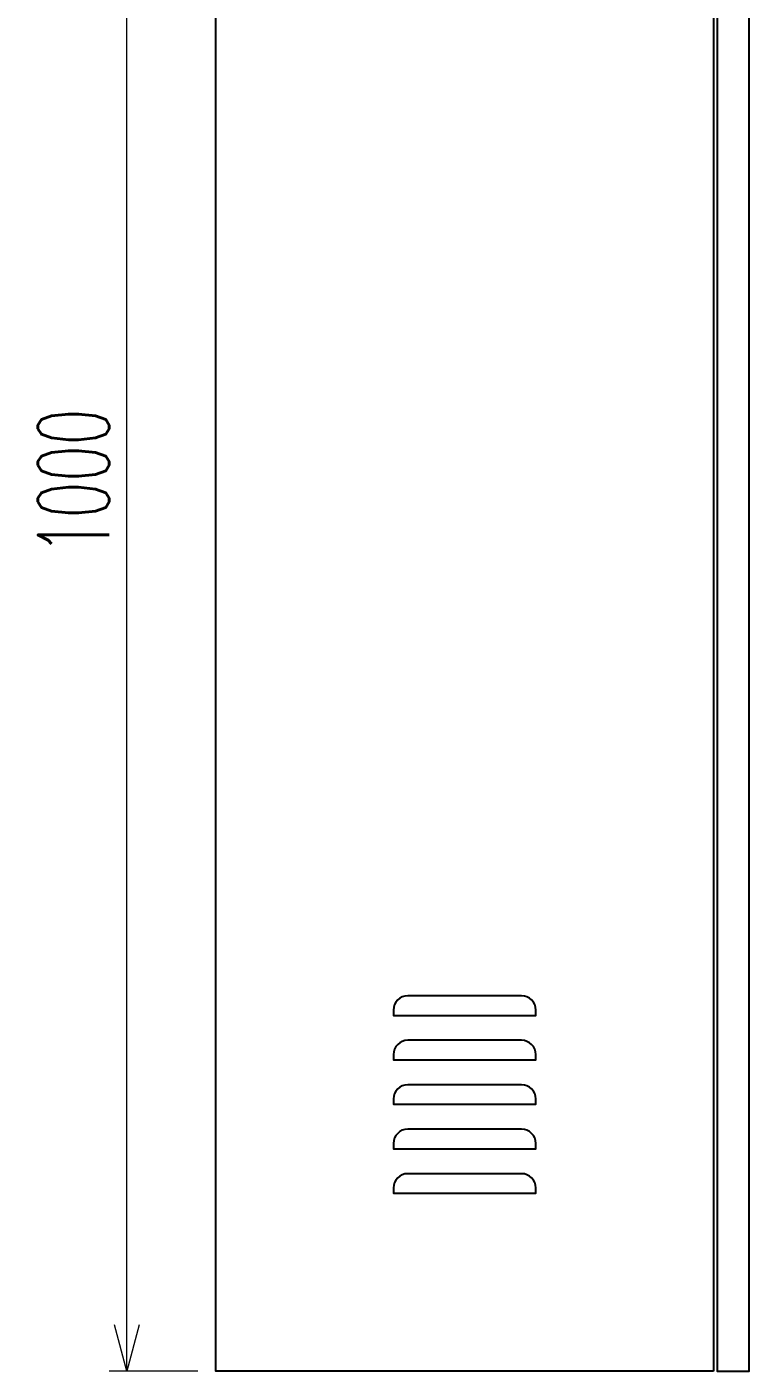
# Model space of a CAD drawing. Header units: millimetres. Extents: x 28713 to 59118, y -54378 to -19615.
# Drawn here: x 38264 to 38670, y -52388 to -51633 of the extents above; entities that cross this region are included whole.
import ezdxf

# ---------------------------------------------------------------- set-up
doc = ezdxf.new("R2010")
doc.units = ezdxf.units.MM
doc.header["$LTSCALE"] = 3
doc.layers.add('@.VISIBLE', color=7, linetype='Continuous')
doc.styles.add('Ann_w01', font='romans.shx', dxfattribs={"width": 0.6, "bigfont": 'chineset.shx'})
doc.dimstyles.new('Dim 01_SC20', dxfattribs={"dimscale": 20, "dimtxt": 2, "dimasz": 1.3, "dimexe": 0.5, "dimexo": 0.5, "dimgap": 0.5, "dimtad": 1, "dimdec": 1, "dimzin": 12, "dimdsep": 46, "dimtxsty": 'Ann_w01', "dimblk": 'OPEN30', "dimcen": 1.5, "dimclrd": 6, "dimclre": 6, "dimclrt": 3, "dimadec": 1, "dimazin": 3, "dimtm": 1e-09, "dimtfac": 1, "dimtdec": 1, "dimtix": 1, "dimtmove": 0, "dimatfit": 3, "dimldrblk": 'OPEN30', "dimfxl": 1, "dimtolj": 1, "dimlwd": 20, "dimlwe": 20, "dimarcsym": 0})

# ---------------------------------------------------------------- blocks, each defined once
blk = doc.blocks.new('_Open30')
at = {"color": 0, "linetype": 'ByBlock', "lineweight": -2}
for p, q in [((-1, 0.268), (0, 0)), ((0, 0), (-1, -0.268)), ((0, 0), (-1, 0))]:
    blk.add_line(p, q, dxfattribs=at)
blk = doc.blocks.new('*D29')
at = {"layer": '@.VISIBLE', "color": 6, "lineweight": 20, "transparency": 16777216}
for p, q in [((38360.26, -51388.43), (38310.26, -51388.43)), ((38320.26, -52362.43), (38320.26, -51414.43)), ((38360.26, -52388.43), (38310.26, -52388.43))]:
    blk.add_line(p, q, dxfattribs=at)
at = {"layer": 'Defpoints', "color": 0, "transparency": 16777216}
for p in [(38320.26, -51388.43), (38370.26, -51388.43), (38370.26, -52388.43)]:
    blk.add_point(p, dxfattribs=at)
at = {"layer": '@.VISIBLE', "color": 6, "lineweight": 20, "transparency": 16777216, "xscale": 26, "yscale": 26, "zscale": 26}
for p, rotation in [((38320.26, -51388.43), 90), ((38320.26, -52388.43), 270)]:
    blk.add_blockref('_Open30', p, dxfattribs=dict(at, rotation=rotation))
at = {"layer": '@.VISIBLE', "color": 3, "transparency": 16777216, "insert": (38290.26, -51888.43), "char_height": 40, "attachment_point": 5, "rotation": 90, "style": 'Ann_w01'}
blk.add_mtext('\\A1;1000', dxfattribs=at)

msp = doc.modelspace()

# ---------------------------------------------------------------- linework, layer by layer
at = {"color": 2}
for points in [[(38542.26, -52177.43), (38478.26, -52177.43, 0.414214), (38470.26, -52185.43), (38470.26, -52188.43), (38550.26, -52188.43), (38550.26, -52185.43, 0.414214)], [(38542.26, -52202.43), (38478.26, -52202.43, 0.414214), (38470.26, -52210.43), (38470.26, -52213.43), (38550.26, -52213.43), (38550.26, -52210.43, 0.414214)], [(38542.26, -52227.43), (38478.26, -52227.43, 0.414214), (38470.26, -52235.43), (38470.26, -52238.43), (38550.26, -52238.43), (38550.26, -52235.43, 0.414214)], [(38542.26, -52252.43), (38478.26, -52252.43, 0.414214), (38470.26, -52260.43), (38470.26, -52263.43), (38550.26, -52263.43), (38550.26, -52260.43, 0.414214)], [(38542.26, -52277.43), (38478.26, -52277.43, 0.414214), (38470.26, -52285.43), (38470.26, -52288.43), (38550.26, -52288.43), (38550.26, -52285.43, 0.414214)]]:
    msp.add_lwpolyline(points, format="xyb", close=True, dxfattribs=at)
at = {"layer": '@.VISIBLE'}
msp.add_lwpolyline([(38650.26, -52388.43), (38370.26, -52388.43), (38370.26, -51388.43), (38650.26, -51388.43)], close=True, dxfattribs=at)
at = {"layer": '@.VISIBLE', "color": 4}
msp.add_lwpolyline([(38670.26, -51388.43), (38652.26, -51388.43), (38652.26, -52388.43), (38670.26, -52388.43)], close=True, dxfattribs=at)

# ---------------------------------------------------------------- dimensions: what is measured, and where the dimension line sits
at = {"layer": '@.VISIBLE'}
dim = msp.add_linear_dim(base=(38320.26, -51388.43), p1=(38370.26, -52388.43), p2=(38370.26, -51388.43), angle=90, dimstyle='Dim 01_SC20', dxfattribs=at)
dim.commit()
dim.dimension.update_dxf_attribs({"geometry": '*D29', "text_midpoint": (38290.26, -51888.43)})

doc.saveas('drawing.dxf')
